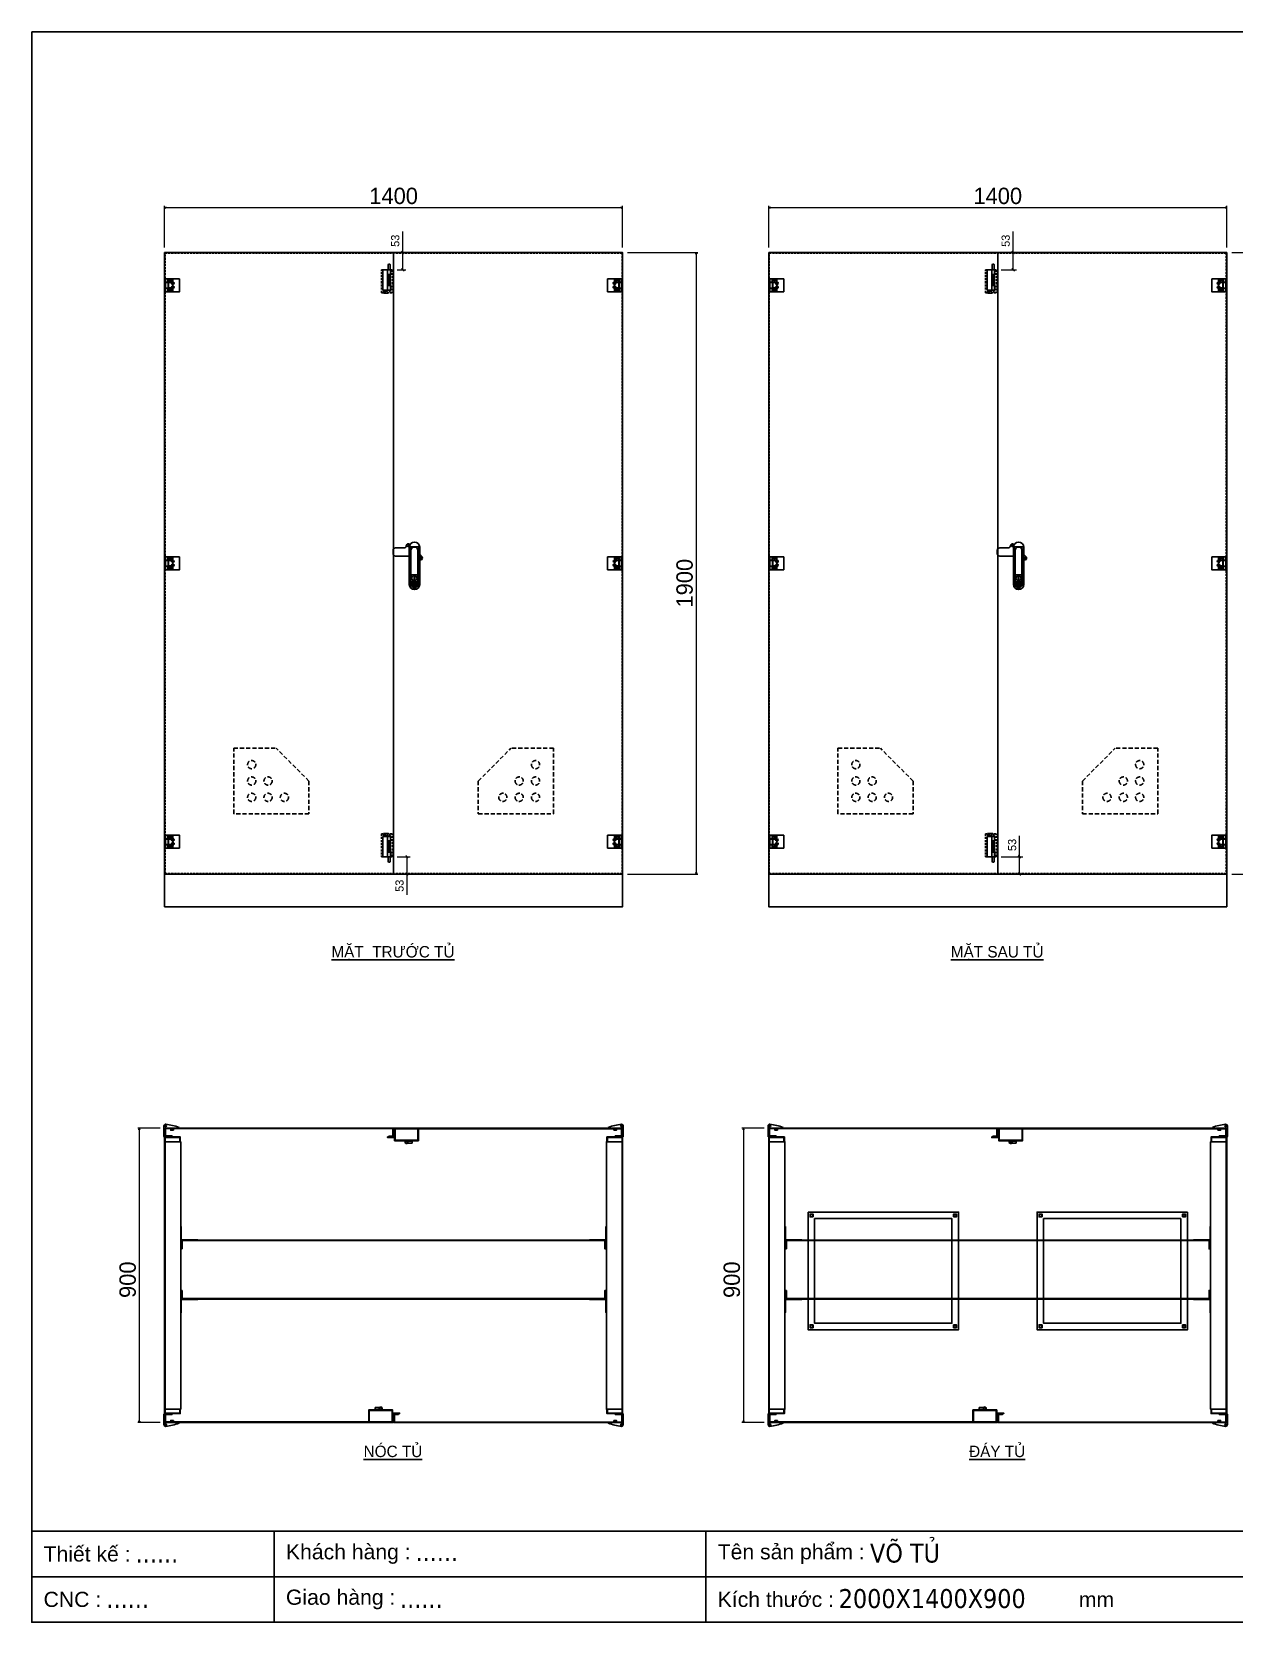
# Model space of a CAD drawing. Header units: millimetres. Extents: x 0 to 6876, y 0 to 4862.
# Drawn here: x 0 to 3675, y 0 to 4862 of the extents above; entities that cross this region are included whole.
import ezdxf
from ezdxf.enums import TextEntityAlignment as Align

# ---------------------------------------------------------------- set-up
doc = ezdxf.new("R2010")
doc.units = ezdxf.units.MM
for name, pattern in [('DASHED', [0.75, 0.5, -0.25]), ('HIDDEN', [9.525, 6.35, -3.175]), ('HIDDEN2', [4.7625, 3.175, -1.5875]), ('HIDDENX2', [19.05, 12.7, -6.35])]:
    doc.linetypes.add(name, pattern=pattern)
for name, color, linetype in [('BMS_TEXT', 7, 'Continuous'), ('DIM', 253, 'Continuous'), ('THIET BI', 2, 'Continuous')]:
    doc.layers.add(name, color=color, linetype=linetype)
doc.styles.add('Arial', font='arial.ttf')
doc.styles.add('Tahoma (Input Text)', font='tahoma.ttf')
doc.dimstyles.new('CNC', dxfattribs={"dimtxt": 50, "dimasz": 5, "dimexe": 5, "dimexo": 15, "dimgap": 10, "dimtad": 1, "dimdec": 0, "dimtxsty": 'Standard', "dimblk": 'OPEN30', "dimcen": 10, "dimclrd": 5, "dimclre": 5, "dimclrt": 3, "dimazin": 3, "dimtfac": 1, "dimtdec": 0, "dimtmove": 0, "dimatfit": 3, "dimldrblk": 'ARCHTICK', "dimlwd": 9, "dimlwe": 9})
doc.dimstyles.new('Dim-25', dxfattribs={"dimtxt": 25, "dimasz": 8, "dimexe": 10, "dimexo": 15, "dimgap": 10, "dimtad": 1, "dimdec": 0, "dimtxsty": 'Standard', "dimblk": 'OBLIQUE', "dimcen": 10, "dimclrd": 5, "dimclre": 5, "dimclrt": 3, "dimazin": 3, "dimtfac": 1, "dimtdec": 0, "dimtmove": 0, "dimatfit": 3, "dimldrblk": 'OBLIQUE', "dimlwd": 9, "dimlwe": 9})

# ---------------------------------------------------------------- blocks, each defined once
blk = doc.blocks.new('HL035-1-2')
at = {"color": 1}
for p, q in [((-4.5, 79), (18.5, 79)), ((-4.5, 65), (-4.5, 79)), ((-4.5, 65), (4.5, 65)), ((1.3, 65), (-4, 64)), ((4, 64), (-4, 62.5)), ((-4, 64), (-3, 64)), ((4, 62.5), (-4, 61)), ((-4, 62.5), (-3, 62.5)), ((4, 61), (-4, 59.5)), ((-4, 61), (-3, 61)), ((4, 59.5), (-4, 58)), ((-4, 59.5), (-3, 59.5)), ((4, 58), (-4, 56.5)), ((-4, 58), (-3, 58)), ((4, 56.5), (-4, 55)), ((-4, 56.5), (-3, 56.5)), ((4, 55), (-4, 53.5)), ((-4, 55), (-3, 55)), ((4, 53.5), (-4, 52)), ((-4, 53.5), (-3, 53.5)), ((4, 52), (-4, 50.5)), ((-4, 52), (-3, 52)), ((4, 50.5), (-4, 49)), ((-4, 50.5), (-3, 50.5)), ((4, 49), (-4, 47.5)), ((-4, 49), (-3, 49)), ((-3, 79), (-3, 80)), ((-3, 79), (-3, 79)), ((3, 79), (3, 80)), ((3, 64), (4, 64)), ((3, 62.5), (4, 62.5)), ((3, 61), (4, 61)), ((3, 59.5), (4, 59.5)), ((3, 58), (4, 58)), ((3, 56.5), (4, 56.5)), ((3, 55), (4, 55)), ((3, 53.5), (4, 53.5)), ((3, 52), (4, 52)), ((3, 50.5), (4, 50.5)), ((3, 49), (4, 49)), ((4.5, 65), (4.5, 79)), ((4.5, 65), (4.5, 31)), ((5, 88), (17, 88)), ((5, 82), (17, 82)), ((17, 88), (17, 82)), ((18.5, 79), (18.5, 17)), ((-4.5, 17), (-4.5, 31)), ((-4.5, 31), (4.5, 31)), ((18.5, 17), (-4.5, 17)), ((4, 47.5), (-4, 46)), ((-4, 47.5), (-3, 47.5)), ((4, 46), (-4, 44.5)), ((-4, 46), (-3, 46)), ((4, 44.5), (-4, 43)), ((-4, 44.5), (-3, 44.5)), ((4, 43), (-4, 41.5)), ((-4, 43), (-3, 43)), ((4, 41.5), (-4, 40)), ((-4, 41.5), (-3, 41.5)), ((4, 40), (-4, 38.5)), ((-4, 40), (-3, 40)), ((4, 38.5), (-4, 37)), ((-4, 38.5), (-3, 38.5)), ((4, 37), (-4, 35.5)), ((-4, 37), (-3, 37)), ((4, 35.5), (-4, 34)), ((-4, 35.5), (-3, 35.5)), ((4, 34), (-4, 32.5)), ((-4, 34), (-3, 34)), ((-3, 3), (-2, 0)), ((3, 3), (2, 0)), ((3, 47.5), (4, 47.5)), ((3, 46), (4, 46)), ((3, 44.5), (4, 44.5)), ((3, 43), (4, 43)), ((3, 41.5), (4, 41.5)), ((3, 40), (4, 40)), ((3, 38.5), (4, 38.5)), ((3, 37), (4, 37)), ((3, 35.5), (4, 35.5)), ((3, 34), (4, 34)), ((4.5, 17), (4.5, 31))]:
    blk.add_line(p, q, dxfattribs=at)
for points in [[(-3, 32.5), (-3, 65)], [(3, 65), (3, 32.5)], [(-3, 3), (-3, 17)], [(2, 0), (-2, 0)], [(3, 17), (3, 3)]]:
    blk.add_lwpolyline(points, dxfattribs=at)
blk.add_lwpolyline([(-4, 32.5), (4, 32.5), (4, 31), (-4, 31)], close=True, dxfattribs=at)
for radius in [8, 2]:
    blk.add_arc((5, 80), radius, 90, 180, dxfattribs=at)
blk = doc.blocks.new('*D1')
at = {"color": 0, "linetype": 'ByBlock', "lineweight": -2}
for p, q in [((2029.7, 4182.3), (2031, 4187.3)), ((2031, 4187.3), (2032.4, 4182.3)), ((2031, 4187.3), (2031, 4182.3)), ((2031, 2287.3), (2029.7, 2292.3)), ((2032.4, 2292.3), (2031, 2287.3)), ((2031, 2287.3), (2031, 2292.3))]:
    blk.add_line(p, q, dxfattribs=at)
at = {"layer": 'Defpoints', "color": 0, "transparency": 16777216}
for p in [(1805.9, 4187.3), (1805.9, 2287.3), (2031, 2287.3)]:
    blk.add_point(p, dxfattribs=at)
at = {"layer": 'DIM', "color": 5, "lineweight": 9, "transparency": 16777216}
for p, q in [((1820.9, 4187.3), (2036, 4187.3)), ((2031, 4182.3), (2031, 2292.3)), ((1820.9, 2287.3), (2036, 2287.3))]:
    blk.add_line(p, q, dxfattribs=at)
at = {"layer": 'DIM', "color": 3, "transparency": 16777216, "insert": (1995.5, 3176.4), "char_height": 50, "attachment_point": 5, "rotation": 90}
blk.add_mtext('1900', dxfattribs=at)
blk = doc.blocks.new('_ArchTick')
at = {"color": 0, "const_width": 0.15}
blk.add_lwpolyline([(-0.5, -0.5), (0.5, 0.5)], dxfattribs=at)
blk = doc.blocks.new('_Open30')
at = {"color": 0, "linetype": 'ByBlock', "lineweight": -2}
for p, q in [((-1, 0.27), (0, 0)), ((0, 0), (-1, -0.27)), ((0, 0), (-1, 0))]:
    blk.add_line(p, q, dxfattribs=at)
blk = doc.blocks.new('HL044-1.3-B')
h = blk.add_hatch()
h.set_pattern_fill('ANSI31', color=1, scale=0.3, style=0)
h.set_pattern_definition([(45, (-80982.31925, -42991.2648), (-0.673519209, 0.673519209), [])])
h.paths.add_polyline_path([(-15.5, 27), (-15.5, 24), (-9.5, 24), (-9.5, 27)])
at = {"color": 1}
for p, q in [((0, 0), (-43, 0)), ((-43, 0), (-43, -2)), ((-25, 6.5), (-25, 0)), ((-25, 6.5), (-19, 5.9)), ((-25, 5.5), (-19, 4.9)), ((-25, 4.5), (-19, 3.9)), ((-25, 3.5), (-19, 2.9)), ((-25, 2.5), (-19, 1.9)), ((-25, 1.5), (-19, 0.9)), ((-25, 0.5), (-19.7, 0)), ((-22, 24), (-22, 27)), ((-22, 27), (1, 27)), ((-1, 24), (-22, 24)), ((-19, 6.5), (-19, 0)), ((-15.5, 24), (-15.5, 27)), ((-9.5, 24), (-9.5, 27)), ((0, 23), (0, 0)), ((0, 7.5), (3, 7.5)), ((0, 6), (3, 6)), ((3, 25), (3, 0)), ((3, -6.5), (3, 0))]:
    blk.add_line(p, q, dxfattribs=at)
blk.add_lwpolyline([(-26, 6.5), (-18, 6.5), (-18, 0), (-26, 0)], close=True, dxfattribs=at)
blk.add_circle((-2.3, -7), 2.55, dxfattribs=at)
for centre, radius, start, end in [((-1, 23), 1, 0, 90), ((1, 25), 2, 0, 90), ((15.4, 147.7), 160.7, 248.6705, 263.5901), ((-2.5, -6.5), 5.5, 270, 0)]:
    blk.add_arc(centre, radius, start, end, dxfattribs=at)
blk = doc.blocks.new('*D3')
at = {"color": 0, "linetype": 'ByBlock', "lineweight": -2}
for p, q in [((327.3, 1505.5), (328.6, 1510.5)), ((328.6, 1510.5), (330, 1505.5)), ((328.6, 1510.5), (328.6, 1505.5)), ((328.6, 610.5), (327.3, 615.5)), ((330, 615.5), (328.6, 610.5)), ((328.6, 610.5), (328.6, 615.5))]:
    blk.add_line(p, q, dxfattribs=at)
at = {"layer": 'Defpoints', "color": 0, "ltscale": 3, "transparency": 16777216}
for p in [(406.9, 1510.5), (328.6, 610.5), (406.9, 610.5)]:
    blk.add_point(p, dxfattribs=at)
at = {"layer": 'DIM', "color": 5, "lineweight": 9, "ltscale": 3, "transparency": 16777216}
for p, q in [((391.9, 1510.5), (323.6, 1510.5)), ((328.6, 1505.5), (328.6, 615.5)), ((391.9, 610.5), (323.6, 610.5))]:
    blk.add_line(p, q, dxfattribs=at)
at = {"layer": 'DIM', "color": 3, "ltscale": 3, "transparency": 16777216, "insert": (293.1, 1047), "char_height": 50, "attachment_point": 5, "rotation": 90}
blk.add_mtext('900', dxfattribs=at)
blk = doc.blocks.new('HL044-1.3-C')
at = {"color": 1, "linetype": 'HIDDEN2', "ltscale": 0.5}
for p, q in [((-25, 40), (-25, 0)), ((-3, 0), (-3, 40))]:
    blk.add_line(p, q, dxfattribs=at)
at = {"color": 1}
for p, q in [((-12, 29), (0, 29)), ((-12, 11), (-12, 29)), ((0, 11), (-12, 11)), ((-11, 28.5), (0, 28.5)), ((-11, 28.5), (-11, 11.5)), ((0, 11.5), (-11, 11.5))]:
    blk.add_line(p, q, dxfattribs=at)
blk.add_lwpolyline([(-46, 40), (0, 40), (0, 0), (-46, 0)], close=True, dxfattribs=at)
at = {"color": 1, "linetype": 'HIDDEN2', "ltscale": 0.5}
for centre, radius in [((-25, 26), 4), ((-25, 14), 4), ((-15.5, 32.5), 3), ((-15.5, 7.5), 3)]:
    blk.add_circle(centre, radius, dxfattribs=at)
blk = doc.blocks.new('*D4')
at = {"color": 0, "linetype": 'ByBlock', "lineweight": -2}
for p, q in [((405.9, 4324.6), (410.9, 4325.9)), ((410.9, 4323.2), (405.9, 4324.6)), ((405.9, 4324.6), (410.9, 4324.6)), ((1800.9, 4325.9), (1805.9, 4324.6)), ((1805.9, 4324.6), (1800.9, 4323.2)), ((1805.9, 4324.6), (1800.9, 4324.6))]:
    blk.add_line(p, q, dxfattribs=at)
at = {"layer": 'Defpoints', "color": 0, "ltscale": 3, "transparency": 16777216}
for p in [(1805.9, 4324.6), (405.9, 4187.3), (1805.9, 4187.3)]:
    blk.add_point(p, dxfattribs=at)
at = {"layer": 'DIM', "color": 5, "lineweight": 9, "ltscale": 3, "transparency": 16777216}
for p, q in [((405.9, 4202.3), (405.9, 4329.6)), ((1805.9, 4202.3), (1805.9, 4329.6)), ((410.9, 4324.6), (1800.9, 4324.6))]:
    blk.add_line(p, q, dxfattribs=at)
at = {"layer": 'DIM', "color": 3, "ltscale": 3, "transparency": 16777216, "insert": (1105.9, 4360.1), "char_height": 50, "attachment_point": 5}
blk.add_mtext('1400', dxfattribs=at)
blk = doc.blocks.new('ga tai lieu')
at = {"color": 7, "linetype": 'HIDDENX2'}
for p, q in [((0, 0), (0, 200)), ((0, 200), (130, 200)), ((230, 100), (130, 200)), ((230, 100), (230, 0)), ((230, 0), (0, 0))]:
    blk.add_line(p, q, dxfattribs=at)
for centre in [(55, 150), (55, 100), (105, 100), (55, 50), (105, 50), (155, 50)]:
    blk.add_circle(centre, 12.5, dxfattribs=at)
blk = doc.blocks.new('AB-301-1-1')
at = {"linetype": 'Continuous'}
h = blk.add_hatch(dxfattribs=at)
h.set_pattern_fill('ACAD_ISO09W100', color=1, scale=0.2)
h.set_pattern_definition([(0, (-367.8747, 374.3201), (0, 1), [4.8, -0.6, 1.2, -0.6, 1.2, -0.6])])
h.paths.add_polyline_path([(-3.9, -112.6, 0.118404), (0.1, -113.6, 0.118404), (4.2, -112.6), (7.1, -96.1), (-6.9, -96.1)])
at = {"color": 1, "linetype": 'Continuous'}
for p, q in [((-9.9, -74.6), (10.1, -74.6)), ((-6.9, -96.1), (7.1, -96.1)), ((-6.9, -96.1), (-3.9, -112.6)), ((7.1, -96.1), (4.2, -112.6))]:
    blk.add_line(p, q, dxfattribs=at)
for points in [[(-15.7, -17.1), (-57.4, -17.1, -0.414214), (-64.9, -9.6), (-64.9, 0.4, -0.414214), (-57.4, 7.9), (-30.6, 7.9, 0.414214), (-24.6, 13.9), (-24.6, 14.2)], [(-24.6, 14.2, -0.198912), (-22.8, 18.4), (-22.8, 18.4, -0.414214), (-14.4, 18.4), (-13.5, 17.6)], [(16.3, -12.2), (23.1, -19.1, -0.414214), (23.1, -27.5), (23.1, -27.5, -0.31835), (16.3, -28.7)]]:
    blk.add_lwpolyline(points, format="xyb", dxfattribs=at)
for points in [[(0.3, 25.4), (0.3, 25.4, -0.400643), (16.3, 10.4), (16.3, -104.6, -0.400643), (0.3, -119.6), (0.3, -119.6, -0.400643), (-15.7, -104.6), (-15.7, 10.4, -0.400643)], [(0.1, 10.4, -0.403991), (10.6, 0.4), (10.6, -104.6, -0.403991), (0.1, -114.6, -0.403991), (-10.4, -104.6), (-10.4, 0.4, -0.403991)], [(9.1, -96.6), (9.1, -104.6, -0.414214), (0.1, -113.6, -0.414214), (-8.9, -104.6), (-8.9, -96.6, -0.414214), (-6.9, -94.6), (7.1, -94.6, -0.414214)]]:
    blk.add_lwpolyline(points, format="xyb", close=True, dxfattribs=at)
blk.add_lwpolyline([(-0.9, -79.6), (1.1, -79.6), (1.1, -89.6), (-0.9, -89.6)], close=True, dxfattribs=at)
for centre, radius in [((-18.6, 14.2), 2.5), ((18.9, -23.3), 2.5), ((0.1, -84.6), 8)]:
    blk.add_circle(centre, radius, dxfattribs=at)
blk = doc.blocks.new('HL035-1-4')
at = {"color": 1}
for p, q in [((0, 4.5), (18.5, 4.5)), ((0, 3), (17, 3)), ((18.5, 3), (0.2, 3)), ((4.4, 1), (2.9, 0.7)), ((17, 3), (17, -3)), ((18.5, 3), (18.5, 4.5)), ((0, -3), (17, -3))]:
    blk.add_line(p, q, dxfattribs=at)
for radius, start, end in [(4.5, 90, 221.8103), (4.5, 221.8103, 13.4301), (3, 90, 270), (3, 87.0927, 90), (3, 270, 13.4301)]:
    blk.add_arc((0, 0), radius, start, end, dxfattribs=at)
blk = doc.blocks.new('khungtenAsean2')
at = {"color": 7}
for p, q in [((2970, -1980), (0, -1980)), ((320, -1980), (320, -2100)), ((890, -1980), (890, -2100)), ((2020, -2040), (0, -2040))]:
    blk.add_line(p, q, dxfattribs=at)
blk.add_lwpolyline([(0, 0), (2970, 0), (2970, -2100), (0, -2100)], close=True, dxfattribs=at)
at = {"color": 2, "char_height": 20, "width": 917.634, "attachment_point": 4, "style": 'Arial'}
for s, insert in [('  Tên sản phẩm :', (890, -2010)), ('  Thiết kế :', (0, -2010)), ('  Khách hàng :', (320, -2010)), ('  Giao hàng :', (320, -2070)), ('  CNC :', (0, -2070)), ('  Kích thước :', (890, -2070)), ('mm', (1382.3, -2070))]:
    blk.add_mtext(s, dxfattribs=dict(at, insert=insert))
at = {"color": 1, "style": 'Tahoma (Input Text)', "flags": 8}
for tag, p in [('#03', (506.6, -2019.3)), ('#01', (137.1, -2021.3)), ('#05', (1106.6, -2021.3)), ('#07', (1834.7, -2021.3)), ('#09', (2146.7, -2021.3)), ('#02', (98.5, -2081.3)), ('#04', (486.1, -2081.3)), ('#06', (1065.3, -2081.3)), ('#08', (1817.4, -2081.3)), ('#10', (2146.7, -2081.3))]:
    blk.add_attdef(tag, p, '', height=25, dxfattribs=at)
blk.add_attdef('#11', text='', height=25, dxfattribs=at).set_placement((2915, -2067.3), align=Align.CENTER)
blk = doc.blocks.new('*D10')
at = {"color": 0, "linetype": 'ByBlock', "lineweight": -2}
for p, q in [((3782.9, 4182.3), (3784.2, 4187.3)), ((3784.2, 4187.3), (3785.6, 4182.3)), ((3784.2, 4187.3), (3784.2, 4182.3)), ((3784.2, 2287.3), (3782.9, 2292.3)), ((3785.6, 2292.3), (3784.2, 2287.3)), ((3784.2, 2287.3), (3784.2, 2292.3))]:
    blk.add_line(p, q, dxfattribs=at)
at = {"layer": 'Defpoints', "color": 0, "transparency": 16777216}
for p in [(3652.6, 4187.3), (3652.6, 2287.3), (3784.2, 2287.3)]:
    blk.add_point(p, dxfattribs=at)
at = {"layer": 'DIM', "color": 5, "lineweight": 9, "transparency": 16777216}
for p, q in [((3667.6, 4187.3), (3789.2, 4187.3)), ((3784.2, 4182.3), (3784.2, 2292.3)), ((3667.6, 2287.3), (3789.2, 2287.3))]:
    blk.add_line(p, q, dxfattribs=at)
at = {"layer": 'DIM', "color": 3, "transparency": 16777216, "insert": (3748.7, 3287.3), "char_height": 50, "attachment_point": 5, "rotation": 90}
blk.add_mtext('1900', dxfattribs=at)
blk = doc.blocks.new('*D11')
at = {"color": 0, "linetype": 'ByBlock', "lineweight": -2}
for p, q in [((2252.6, 4324.6), (2257.6, 4325.9)), ((2257.6, 4323.2), (2252.6, 4324.6)), ((2252.6, 4324.6), (2257.6, 4324.6)), ((3647.6, 4325.9), (3652.6, 4324.6)), ((3652.6, 4324.6), (3647.6, 4323.2)), ((3652.6, 4324.6), (3647.6, 4324.6))]:
    blk.add_line(p, q, dxfattribs=at)
at = {"layer": 'Defpoints', "color": 0, "ltscale": 3, "transparency": 16777216}
for p in [(3652.6, 4324.6), (2252.6, 4187.3), (3652.6, 4187.3)]:
    blk.add_point(p, dxfattribs=at)
at = {"layer": 'DIM', "color": 5, "lineweight": 9, "ltscale": 3, "transparency": 16777216}
for p, q in [((2252.6, 4202.3), (2252.6, 4329.6)), ((3652.6, 4202.3), (3652.6, 4329.6)), ((2257.6, 4324.6), (3647.6, 4324.6))]:
    blk.add_line(p, q, dxfattribs=at)
at = {"layer": 'DIM', "color": 3, "ltscale": 3, "transparency": 16777216, "insert": (2952.6, 4360.1), "char_height": 50, "attachment_point": 5}
blk.add_mtext('1400', dxfattribs=at)
blk = doc.blocks.new('*D12')
at = {"color": 0, "linetype": 'ByBlock', "lineweight": -2}
for p, q in [((2174, 1505.5), (2175.4, 1510.5)), ((2175.4, 1510.5), (2176.7, 1505.5)), ((2175.4, 1510.5), (2175.4, 1505.5)), ((2175.4, 610.5), (2174, 615.5)), ((2176.7, 615.5), (2175.4, 610.5)), ((2175.4, 610.5), (2175.4, 615.5))]:
    blk.add_line(p, q, dxfattribs=at)
at = {"layer": 'Defpoints', "color": 0, "ltscale": 3, "transparency": 16777216}
for p in [(2253.6, 1510.5), (2175.4, 610.5), (2253.6, 610.5)]:
    blk.add_point(p, dxfattribs=at)
at = {"layer": 'DIM', "color": 5, "lineweight": 9, "ltscale": 3, "transparency": 16777216}
for p, q in [((2238.6, 1510.5), (2170.4, 1510.5)), ((2175.4, 1505.5), (2175.4, 615.5)), ((2238.6, 610.5), (2170.4, 610.5))]:
    blk.add_line(p, q, dxfattribs=at)
at = {"layer": 'DIM', "color": 3, "ltscale": 3, "transparency": 16777216, "insert": (2139.9, 1047), "char_height": 50, "attachment_point": 5, "rotation": 90}
blk.add_mtext('900', dxfattribs=at)
blk = doc.blocks.new('*D13')
at = {"color": 0, "linetype": 'ByBlock', "lineweight": -2}
for p, q in [((1150.8, 2336.3), (1142.8, 2344.3)), ((1142.8, 2291.3), (1150.8, 2283.3))]:
    blk.add_line(p, q, dxfattribs=at)
at = {"layer": 'Defpoints', "color": 0, "ltscale": 3, "transparency": 16777216}
for p in [(1101.4, 2340.3), (1105.9, 2287.3), (1146.8, 2287.3)]:
    blk.add_point(p, dxfattribs=at)
at = {"layer": 'DIM', "color": 5, "lineweight": 9, "ltscale": 3, "transparency": 16777216}
for p, q in [((1116.4, 2340.3), (1156.8, 2340.3)), ((1146.8, 2340.3), (1146.8, 2287.3)), ((1120.9, 2287.3), (1156.8, 2287.3)), ((1146.8, 2287.3), (1146.8, 2223.5))]:
    blk.add_line(p, q, dxfattribs=at)
at = {"layer": 'DIM', "color": 3, "ltscale": 3, "transparency": 16777216, "insert": (1124.1, 2251.4), "char_height": 25, "attachment_point": 5, "rotation": 90}
blk.add_mtext('53', dxfattribs=at)
blk = doc.blocks.new('_Oblique')
at = {"color": 0, "linetype": 'ByBlock', "lineweight": -2}
blk.add_line((-0.5, -0.5), (0.5, 0.5), dxfattribs=at)
blk = doc.blocks.new('*D14')
at = {"color": 0, "linetype": 'ByBlock', "lineweight": -2}
for p, q in [((1137.7, 4183.3), (1129.7, 4191.3)), ((1129.7, 4138.3), (1137.7, 4130.3))]:
    blk.add_line(p, q, dxfattribs=at)
at = {"layer": 'Defpoints', "color": 0, "ltscale": 3, "transparency": 16777216}
for p in [(1101.4, 4187.3), (1133.7, 4187.3), (1101.4, 4134.3)]:
    blk.add_point(p, dxfattribs=at)
at = {"layer": 'DIM', "color": 5, "lineweight": 9, "ltscale": 3, "transparency": 16777216}
for p, q in [((1133.7, 4187.3), (1133.7, 4251.1)), ((1116.4, 4187.3), (1143.7, 4187.3)), ((1133.7, 4134.3), (1133.7, 4187.3)), ((1116.4, 4134.3), (1143.7, 4134.3))]:
    blk.add_line(p, q, dxfattribs=at)
at = {"layer": 'DIM', "color": 3, "ltscale": 3, "transparency": 16777216, "insert": (1111, 4223.2), "char_height": 25, "attachment_point": 5, "rotation": 90}
blk.add_mtext('53', dxfattribs=at)
blk = doc.blocks.new('*D15')
at = {"color": 0, "linetype": 'ByBlock', "lineweight": -2}
for p, q in [((3003.6, 4183.3), (2995.6, 4191.3)), ((2995.6, 4138.3), (3003.6, 4130.3))]:
    blk.add_line(p, q, dxfattribs=at)
at = {"layer": 'Defpoints', "color": 0, "ltscale": 3, "transparency": 16777216}
for p in [(2948.1, 4187.3), (2999.6, 4187.3), (2948.1, 4134.3)]:
    blk.add_point(p, dxfattribs=at)
at = {"layer": 'DIM', "color": 5, "lineweight": 9, "ltscale": 3, "transparency": 16777216}
for p, q in [((2999.6, 4187.3), (2999.6, 4251.1)), ((2963.1, 4187.3), (3009.6, 4187.3)), ((2999.6, 4134.3), (2999.6, 4187.3)), ((2963.1, 4134.3), (3009.6, 4134.3))]:
    blk.add_line(p, q, dxfattribs=at)
at = {"layer": 'DIM', "color": 3, "ltscale": 3, "transparency": 16777216, "insert": (2976.9, 4223.2), "char_height": 25, "attachment_point": 5, "rotation": 90}
blk.add_mtext('53', dxfattribs=at)
blk = doc.blocks.new('*D16')
at = {"color": 0, "linetype": 'ByBlock', "lineweight": -2}
for p, q in [((3023.4, 2336.3), (3015.4, 2344.3)), ((3015.4, 2291.3), (3023.4, 2283.3))]:
    blk.add_line(p, q, dxfattribs=at)
at = {"layer": 'Defpoints', "color": 0, "ltscale": 3, "transparency": 16777216}
for p in [(2948.1, 2340.3), (3019.4, 2340.3), (2952.6, 2287.3)]:
    blk.add_point(p, dxfattribs=at)
at = {"layer": 'DIM', "color": 5, "lineweight": 9, "ltscale": 3, "transparency": 16777216}
for p, q in [((3019.4, 2340.3), (3019.4, 2404.1)), ((2963.1, 2340.3), (3029.4, 2340.3)), ((3019.4, 2287.3), (3019.4, 2340.3)), ((2967.6, 2287.3), (3029.4, 2287.3))]:
    blk.add_line(p, q, dxfattribs=at)
at = {"layer": 'DIM', "color": 3, "ltscale": 3, "transparency": 16777216, "insert": (2996.6, 2376.2), "char_height": 25, "attachment_point": 5, "rotation": 90}
blk.add_mtext('53', dxfattribs=at)

msp = doc.modelspace()

# ---------------------------------------------------------------- linework, layer by layer
for p, q in [((1105.9, 2287.3), (1105.9, 4187.3)), ((2952.6, 2287.3), (2952.6, 4187.3))]:
    msp.add_line(p, q)
at = {"color": 7, "linetype": 'HIDDEN'}
for points in [[(407.4, 4185.8), (1804.4, 4185.8), (1804.4, 2288.8), (407.4, 2288.8)], [(2254.1, 4185.8), (3651.1, 4185.8), (3651.1, 2288.8), (2254.1, 2288.8)], [(1101.4, 4064.3), (1068.4, 4064.3), (1068.4, 4134.3), (1101.4, 4134.3)], [(2948.1, 4064.3), (2915.1, 4064.3), (2915.1, 4134.3), (2948.1, 4134.3)], [(1101.4, 2410.3), (1068.4, 2410.3), (1068.4, 2340.3), (1101.4, 2340.3)], [(2948.1, 2410.3), (2915.1, 2410.3), (2915.1, 2340.3), (2948.1, 2340.3)]]:
    msp.add_lwpolyline(points, close=True, dxfattribs=at)
at = {"color": 2}
for points in [[(428.9, 4104.3), (415.9, 4104.3), (415.9, 4095.3), (428.9, 4095.3)], [(1782.9, 4104.3), (1795.9, 4104.3), (1795.9, 4095.3), (1782.9, 4095.3)], [(2275.6, 4104.3), (2262.6, 4104.3), (2262.6, 4095.3), (2275.6, 4095.3)], [(3629.6, 4104.3), (3642.6, 4104.3), (3642.6, 4095.3), (3629.6, 4095.3)], [(428.9, 4079.3), (415.9, 4079.3), (415.9, 4070.3), (428.9, 4070.3)], [(1782.9, 4079.3), (1795.9, 4079.3), (1795.9, 4070.3), (1782.9, 4070.3)], [(2275.6, 4079.3), (2262.6, 4079.3), (2262.6, 4070.3), (2275.6, 4070.3)], [(3629.6, 4079.3), (3642.6, 4079.3), (3642.6, 4070.3), (3629.6, 4070.3)], [(1156, 3288), (1183, 3288), (1183, 3171), (1156, 3171)], [(3002.8, 3288), (3029.8, 3288), (3029.8, 3171), (3002.8, 3171)], [(428.9, 3254.3), (415.9, 3254.3), (415.9, 3245.3), (428.9, 3245.3)], [(428.9, 3229.3), (415.9, 3229.3), (415.9, 3220.3), (428.9, 3220.3)], [(1782.9, 3254.3), (1795.9, 3254.3), (1795.9, 3245.3), (1782.9, 3245.3)], [(1782.9, 3229.3), (1795.9, 3229.3), (1795.9, 3220.3), (1782.9, 3220.3)], [(2275.6, 3254.3), (2262.6, 3254.3), (2262.6, 3245.3), (2275.6, 3245.3)], [(2275.6, 3229.3), (2262.6, 3229.3), (2262.6, 3220.3), (2275.6, 3220.3)], [(3629.6, 3254.3), (3642.6, 3254.3), (3642.6, 3245.3), (3629.6, 3245.3)], [(3629.6, 3229.3), (3642.6, 3229.3), (3642.6, 3220.3), (3629.6, 3220.3)], [(428.9, 2393.8), (415.9, 2393.8), (415.9, 2402.8), (428.9, 2402.8)], [(1782.9, 2393.8), (1795.9, 2393.8), (1795.9, 2402.8), (1782.9, 2402.8)], [(2275.6, 2393.8), (2262.6, 2393.8), (2262.6, 2402.8), (2275.6, 2402.8)], [(3629.6, 2393.8), (3642.6, 2393.8), (3642.6, 2402.8), (3629.6, 2402.8)], [(428.9, 2368.8), (415.9, 2368.8), (415.9, 2377.8), (428.9, 2377.8)], [(1782.9, 2368.8), (1795.9, 2368.8), (1795.9, 2377.8), (1782.9, 2377.8)], [(2275.6, 2368.8), (2262.6, 2368.8), (2262.6, 2377.8), (2275.6, 2377.8)], [(3629.6, 2368.8), (3642.6, 2368.8), (3642.6, 2377.8), (3629.6, 2377.8)], [(2387.9, 1238.8), (2378.9, 1238.8), (2378.9, 1247.8), (2387.9, 1247.8)], [(2392.6, 1234), (2812.6, 1234), (2812.6, 914), (2392.6, 914)], [(2817.4, 1238.8), (2826.4, 1238.8), (2826.4, 1247.8), (2817.4, 1247.8)], [(3087.9, 1238.8), (3078.9, 1238.8), (3078.9, 1247.8), (3087.9, 1247.8)], [(3512.6, 1234), (3092.6, 1234), (3092.6, 914), (3512.6, 914)], [(3517.4, 1238.8), (3526.4, 1238.8), (3526.4, 1247.8), (3517.4, 1247.8)], [(2387.9, 909.3), (2378.9, 909.3), (2378.9, 900.3), (2387.9, 900.3)], [(2817.4, 909.3), (2826.4, 909.3), (2826.4, 900.3), (2817.4, 900.3)], [(3087.9, 909.3), (3078.9, 909.3), (3078.9, 900.3), (3087.9, 900.3)], [(3517.4, 909.3), (3526.4, 909.3), (3526.4, 900.3), (3517.4, 900.3)]]:
    msp.add_lwpolyline(points, close=True, dxfattribs=at)
at = {"color": 7, "ltscale": 3}
for points in [[(405.9, 2287.3), (1805.9, 2287.3), (1805.9, 2187.3), (405.9, 2187.3)], [(2252.6, 2287.3), (3652.6, 2287.3), (3652.6, 2187.3), (2252.6, 2187.3)]]:
    msp.add_lwpolyline(points, close=True, dxfattribs=at)
at = {"color": 7}
for points in [[(420.4, 1486), (408.4, 1486), (408.4, 1509), (1103.4, 1509), (1103.4, 1486), (1091.4, 1486), (1091.4, 1484.5), (1104.9, 1484.5), (1104.9, 1510.5), (406.9, 1510.5), (406.9, 1484.5), (420.4, 1484.5)], [(1790.9, 1486.5), (1802.9, 1486.5), (1802.9, 1508.5), (1108.9, 1508.5), (1108.9, 1481.5), (1087.4, 1481.5), (1087.4, 1483.5), (1106.9, 1483.5), (1106.9, 1510.5), (1804.9, 1510.5), (1804.9, 1484.5), (1790.9, 1484.5)], [(2267.1, 1486), (2255.1, 1486), (2255.1, 1509), (2950.1, 1509), (2950.1, 1486), (2938.1, 1486), (2938.1, 1484.5), (2951.6, 1484.5), (2951.6, 1510.5), (2253.6, 1510.5), (2253.6, 1484.5), (2267.1, 1484.5)], [(3637.6, 1486.5), (3649.6, 1486.5), (3649.6, 1508.5), (2955.6, 1508.5), (2955.6, 1481.5), (2934.1, 1481.5), (2934.1, 1483.5), (2953.6, 1483.5), (2953.6, 1510.5), (3651.6, 1510.5), (3651.6, 1484.5), (3637.6, 1484.5)], [(452.4, 651), (452.4, 639), (407.4, 639), (407.4, 1482), (452.4, 1482), (452.4, 1470), (453.9, 1470), (453.9, 1483.5), (405.9, 1483.5), (405.9, 637.5), (453.9, 637.5), (453.9, 651)], [(1759.4, 651), (1759.4, 639), (1804.4, 639), (1804.4, 1482), (1759.4, 1482), (1759.4, 1470), (1757.9, 1470), (1757.9, 1483.5), (1805.9, 1483.5), (1805.9, 637.5), (1757.9, 637.5), (1757.9, 651)], [(2299.1, 651), (2299.1, 639), (2254.1, 639), (2254.1, 1482), (2299.1, 1482), (2299.1, 1470), (2300.6, 1470), (2300.6, 1483.5), (2252.6, 1483.5), (2252.6, 637.5), (2300.6, 637.5), (2300.6, 651)], [(3606.1, 651), (3606.1, 639), (3651.1, 639), (3651.1, 1482), (3606.1, 1482), (3606.1, 1470), (3604.6, 1470), (3604.6, 1483.5), (3652.6, 1483.5), (3652.6, 637.5), (3604.6, 637.5), (3604.6, 651)], [(2372.6, 1254), (2832.6, 1254), (2832.6, 894), (2372.6, 894)], [(3532.6, 1254), (3072.6, 1254), (3072.6, 894), (3532.6, 894)], [(420.9, 634.5), (408.9, 634.5), (408.9, 612.5), (1102.9, 612.5), (1102.9, 639.5), (1124.4, 639.5), (1124.4, 637.5), (1104.9, 637.5), (1104.9, 610.5), (406.9, 610.5), (406.9, 636.5), (420.9, 636.5)], [(1791.4, 635), (1803.4, 635), (1803.4, 612), (1108.4, 612), (1108.4, 635), (1120.4, 635), (1120.4, 636.5), (1106.9, 636.5), (1106.9, 610.5), (1804.9, 610.5), (1804.9, 636.5), (1791.4, 636.5)], [(2267.6, 634.5), (2255.6, 634.5), (2255.6, 612.5), (2949.6, 612.5), (2949.6, 639.5), (2971.1, 639.5), (2971.1, 637.5), (2951.6, 637.5), (2951.6, 610.5), (2253.6, 610.5), (2253.6, 636.5), (2267.6, 636.5)], [(3638.1, 635), (3650.1, 635), (3650.1, 612), (2955.1, 612), (2955.1, 635), (2967.1, 635), (2967.1, 636.5), (2953.6, 636.5), (2953.6, 610.5), (3651.6, 610.5), (3651.6, 636.5), (3638.1, 636.5)]]:
    msp.add_lwpolyline(points, close=True, dxfattribs=at)
for points in [[(1110.4, 1507.7), (1110.4, 1473.5), (1180.4, 1473.5), (1180.4, 1507.7), (1181.9, 1507.7), (1181.9, 1472), (1108.9, 1472), (1108.9, 1507.7)], [(2957.1, 1507.7), (2957.1, 1473.5), (3027.1, 1473.5), (3027.1, 1507.7), (3028.6, 1507.7), (3028.6, 1472), (2955.6, 1472), (2955.6, 1507.7)], [(1101.4, 613.3), (1101.4, 647.5), (1031.4, 647.5), (1031.4, 613.3), (1029.9, 613.3), (1029.9, 649), (1102.9, 649), (1102.9, 613.3)], [(2948.1, 613.3), (2948.1, 647.5), (2878.1, 647.5), (2878.1, 613.3), (2876.6, 613.3), (2876.6, 649), (2949.6, 649), (2949.6, 613.3)]]:
    msp.add_lwpolyline(points, close=True)
at = {"color": 43}
for points in [[(407.4, 1469), (455.4, 1469), (455.4, 651), (407.4, 651)], [(1804.4, 1469), (1756.4, 1469), (1756.4, 651), (1804.4, 651)], [(2254.1, 1469), (2302.1, 1469), (2302.1, 651), (2254.1, 651)], [(3651.1, 1469), (3603.1, 1469), (3603.1, 651), (3651.1, 651)]]:
    msp.add_lwpolyline(points, close=True, dxfattribs=at)
at = {"color": 251}
for points in [[(506.9, 1167.9), (455.4, 1167.9), (455.4, 1209.4), (456.9, 1209.4), (456.9, 1169.4), (506.9, 1169.4)], [(1704.9, 1167.9), (1756.4, 1167.9), (1756.4, 1209.4), (1754.9, 1209.4), (1754.9, 1169.4), (1704.9, 1169.4)], [(2353.6, 1167.9), (2302.1, 1167.9), (2302.1, 1209.4), (2303.6, 1209.4), (2303.6, 1169.4), (2353.6, 1169.4)], [(3551.6, 1167.9), (3603.1, 1167.9), (3603.1, 1209.4), (3601.6, 1209.4), (3601.6, 1169.4), (3551.6, 1169.4)], [(506.9, 987.8), (455.4, 987.8), (455.4, 946.3), (456.9, 946.3), (456.9, 986.3), (506.9, 986.3)], [(1704.9, 987.8), (1756.4, 987.8), (1756.4, 946.3), (1754.9, 946.3), (1754.9, 986.3), (1704.9, 986.3)], [(2353.6, 987.8), (2302.1, 987.8), (2302.1, 946.3), (2303.6, 946.3), (2303.6, 986.3), (2353.6, 986.3)], [(3551.6, 987.8), (3603.1, 987.8), (3603.1, 946.3), (3601.6, 946.3), (3601.6, 986.3), (3551.6, 986.3)]]:
    msp.add_lwpolyline(points, close=True, dxfattribs=at)
at = {"color": 1}
for points in [[(459.9, 1141.4), (459.9, 1166.4), (1751.9, 1166.4), (1751.9, 1141.4), (1753.4, 1141.4), (1753.4, 1167.9), (458.4, 1167.9), (458.4, 1141.4)], [(2306.6, 1141.4), (2306.6, 1166.4), (3598.6, 1166.4), (3598.6, 1141.4), (3600.1, 1141.4), (3600.1, 1167.9), (2305.1, 1167.9), (2305.1, 1141.4)], [(459.9, 1014.3), (459.9, 989.3), (1751.9, 989.3), (1751.9, 1014.3), (1753.4, 1014.3), (1753.4, 987.8), (458.4, 987.8), (458.4, 1014.3)], [(2306.6, 1014.3), (2306.6, 989.3), (3598.6, 989.3), (3598.6, 1014.3), (3600.1, 1014.3), (3600.1, 987.8), (2305.1, 987.8), (2305.1, 1014.3)]]:
    msp.add_lwpolyline(points, close=True, dxfattribs=at)
for centre in [(1145.4, 1467.5), (2992.1, 1467.5), (1066.4, 653.5), (2913.1, 653.5)]:
    msp.add_circle(centre, 3)
at = {"color": 7}
for centre in [(2383.4, 1243.3), (2821.9, 1243.3), (3083.4, 1243.3), (3521.9, 1243.3), (2383.4, 904.8), (2821.9, 904.8), (3083.4, 904.8), (3521.9, 904.8)]:
    msp.add_circle(centre, 4, dxfattribs=at)
at = {"layer": 'BMS_TEXT'}
for points in [[(405.9, 4187.3), (1805.9, 4187.3), (1805.9, 2287.3), (405.9, 2287.3)], [(2252.6, 4187.3), (3652.6, 4187.3), (3652.6, 2287.3), (2252.6, 2287.3)]]:
    msp.add_lwpolyline(points, close=True, dxfattribs=at)
at = {"layer": 'THIET BI', "color": 4, "linetype": 'DASHED', "ltscale": 0.5}
for points in [[(2372.6, 1254), (2832.6, 1254), (2832.6, 894), (2372.6, 894)], [(2372.6, 1254), (2832.6, 1254), (2832.6, 894), (2372.6, 894)], [(3532.6, 1254), (3072.6, 1254), (3072.6, 894), (3532.6, 894)], [(3532.6, 1254), (3072.6, 1254), (3072.6, 894), (3532.6, 894)]]:
    msp.add_lwpolyline(points, close=True, dxfattribs=at)

# ---------------------------------------------------------------- block references
at = {"color": 7}
ref = msp.add_blockref('khungtenAsean2', (0, 4862), dxfattribs=dict(at, xscale=2.31524999999965, yscale=2.31524999999965, zscale=2.31524999999965))
ref.add_attrib('#06', '2000X1400X900', (2466.5, 43.4), dxfattribs={"color": 1, "height": 57.881, "style": 'Tahoma (Input Text)'})
ref.add_attrib('#05', 'VÕ TỦ', (2562.1, 182.3), dxfattribs={"color": 1, "height": 57.88, "style": 'Tahoma (Input Text)'})
ref.add_attrib('#04', '......', (1125.5, 43.4), dxfattribs={"color": 1, "height": 57.88, "style": 'Tahoma (Input Text)'})
ref.add_attrib('#03', '......', (1172.8, 186.8), dxfattribs={"color": 1, "height": 57.88, "style": 'Tahoma (Input Text)'})
ref.add_attrib('#02', '......', (228, 43.4), dxfattribs={"color": 1, "height": 57.88, "style": 'Tahoma (Input Text)'})
ref.add_attrib('#01', '......', (317.3, 182.3), dxfattribs={"color": 1, "height": 57.88, "style": 'Tahoma (Input Text)'})
at = {"color": 7, "rotation": 180}
for name, p in [('HL035-1-2', (1091.9, 4151.3)), ('HL035-1-2', (2938.6, 4151.3)), ('HL044-1.3-C', (405.9, 2405.8)), ('HL044-1.3-C', (2252.6, 2405.8)), ('HL044-1.3-B', (406.9, 1510.5)), ('HL044-1.3-B', (2253.6, 1510.5)), ('HL035-1-4', (1066.4, 653.5)), ('HL035-1-4', (2913.1, 653.5))]:
    msp.add_blockref(name, p, dxfattribs=at)
at = {"color": 7, "xscale": -1}
for name, p in [('HL044-1.3-C', (405.9, 4067.3)), ('HL044-1.3-C', (2252.6, 4067.3)), ('HL044-1.3-C', (405.9, 3217.3)), ('HL044-1.3-C', (2252.6, 3217.3)), ('ga tai lieu', (1594.7, 2471.6)), ('ga tai lieu', (3441.4, 2471.6)), ('HL035-1-2', (1091.9, 2323.3)), ('HL035-1-2', (2938.6, 2323.3)), ('HL044-1.3-B', (406.9, 610.5)), ('HL044-1.3-B', (2253.6, 610.5))]:
    msp.add_blockref(name, p, dxfattribs=at)
at = {"color": 7}
for name, p in [('HL044-1.3-C', (1805.9, 4067.3)), ('HL044-1.3-C', (3652.6, 4067.3)), ('AB-301-1-1', (1169.3, 3276.5)), ('AB-301-1-1', (3016, 3276.5)), ('HL044-1.3-C', (1805.9, 3217.3)), ('HL044-1.3-C', (3652.6, 3217.3)), ('ga tai lieu', (617.1, 2471.6)), ('ga tai lieu', (2463.8, 2471.6)), ('HL035-1-4', (1145.4, 1467.5)), ('HL035-1-4', (2992.1, 1467.5)), ('HL044-1.3-B', (1804.9, 610.5)), ('HL044-1.3-B', (3651.6, 610.5))]:
    msp.add_blockref(name, p, dxfattribs=at)
at = {"color": 7, "xscale": -1, "rotation": 180}
for name, p in [('HL044-1.3-C', (1805.9, 2405.8)), ('HL044-1.3-C', (3652.6, 2405.8)), ('HL044-1.3-B', (1804.9, 1510.5)), ('HL044-1.3-B', (3651.6, 1510.5))]:
    msp.add_blockref(name, p, dxfattribs=at)

# ---------------------------------------------------------------- texts
at = {"color": 7, "char_height": 35, "width": 1000, "attachment_point": 2}
for s, insert in [('{\\LMẶT  TRƯỚC TỦ}', (1103.9, 2067.1)), ('{\\LMẶT SAU TỦ}', (2950.7, 2067.1)), ('{\\LNÓC TỦ}', (1103.9, 539.7)), ('{\\LĐÁY TỦ}', (2950.7, 539.7))]:
    msp.add_mtext(s, dxfattribs=dict(at, insert=insert))

# ---------------------------------------------------------------- dimensions: what is measured, and where the dimension line sits
at = {"layer": 'DIM', "color": 7, "ltscale": 3}
for base, p1, p2, picture, middle in [((1805.9, 4324.6), (405.9, 4187.3), (1805.9, 4187.3), '*D4', (1105.9, 4324.6)), ((3652.6, 4324.6), (2252.6, 4187.3), (3652.6, 4187.3), '*D11', (2952.6, 4324.6))]:
    dim = msp.add_linear_dim(base=base, p1=p1, p2=p2, dimstyle='CNC', dxfattribs=at)
    dim.commit()
    dim.dimension.update_dxf_attribs({"geometry": picture, "text_midpoint": middle, "dimtype": 160})
for base, p1, p2, picture, middle in [((1133.7, 4187.3), (1101.4, 4134.3), (1101.4, 4187.3), '*D14', (1111, 4223.2)), ((2999.6, 4187.3), (2948.1, 4134.3), (2948.1, 4187.3), '*D15', (2976.9, 4223.2)), ((3019.4, 2340.3), (2952.6, 2287.3), (2948.1, 2340.3), '*D16', (2996.6, 2376.2)), ((1146.8, 2287.3), (1101.4, 2340.3), (1105.9, 2287.3), '*D13', (1124.1, 2251.4))]:
    dim = msp.add_linear_dim(base=base, p1=p1, p2=p2, angle=90, dimstyle='Dim-25', dxfattribs=at)
    dim.commit()
    dim.dimension.update_dxf_attribs({"geometry": picture, "text_midpoint": middle})
at = {"layer": 'DIM'}
for base, p1, p2, picture, middle in [((2031, 2287.3), (1805.9, 4187.3), (1805.9, 2287.3), '*D1', (2031, 3176.4)), ((3784.2, 2287.3), (3652.6, 4187.3), (3652.6, 2287.3), '*D10', (3784.2, 3287.3))]:
    dim = msp.add_linear_dim(base=base, p1=p1, p2=p2, angle=90, dimstyle='CNC', dxfattribs=at)
    dim.commit()
    dim.dimension.update_dxf_attribs({"geometry": picture, "text_midpoint": middle, "dimtype": 160})
at = {"layer": 'DIM', "color": 2, "ltscale": 3}
for base, p1, p2, picture, middle in [((328.6, 610.5), (406.9, 1510.5), (406.9, 610.5), '*D3', (328.6, 1047)), ((2175.4, 610.5), (2253.6, 1510.5), (2253.6, 610.5), '*D12', (2175.4, 1047))]:
    dim = msp.add_linear_dim(base=base, p1=p1, p2=p2, angle=90, dimstyle='CNC', dxfattribs=at)
    dim.commit()
    dim.dimension.update_dxf_attribs({"geometry": picture, "text_midpoint": middle, "dimtype": 160})

doc.saveas('drawing.dxf')
